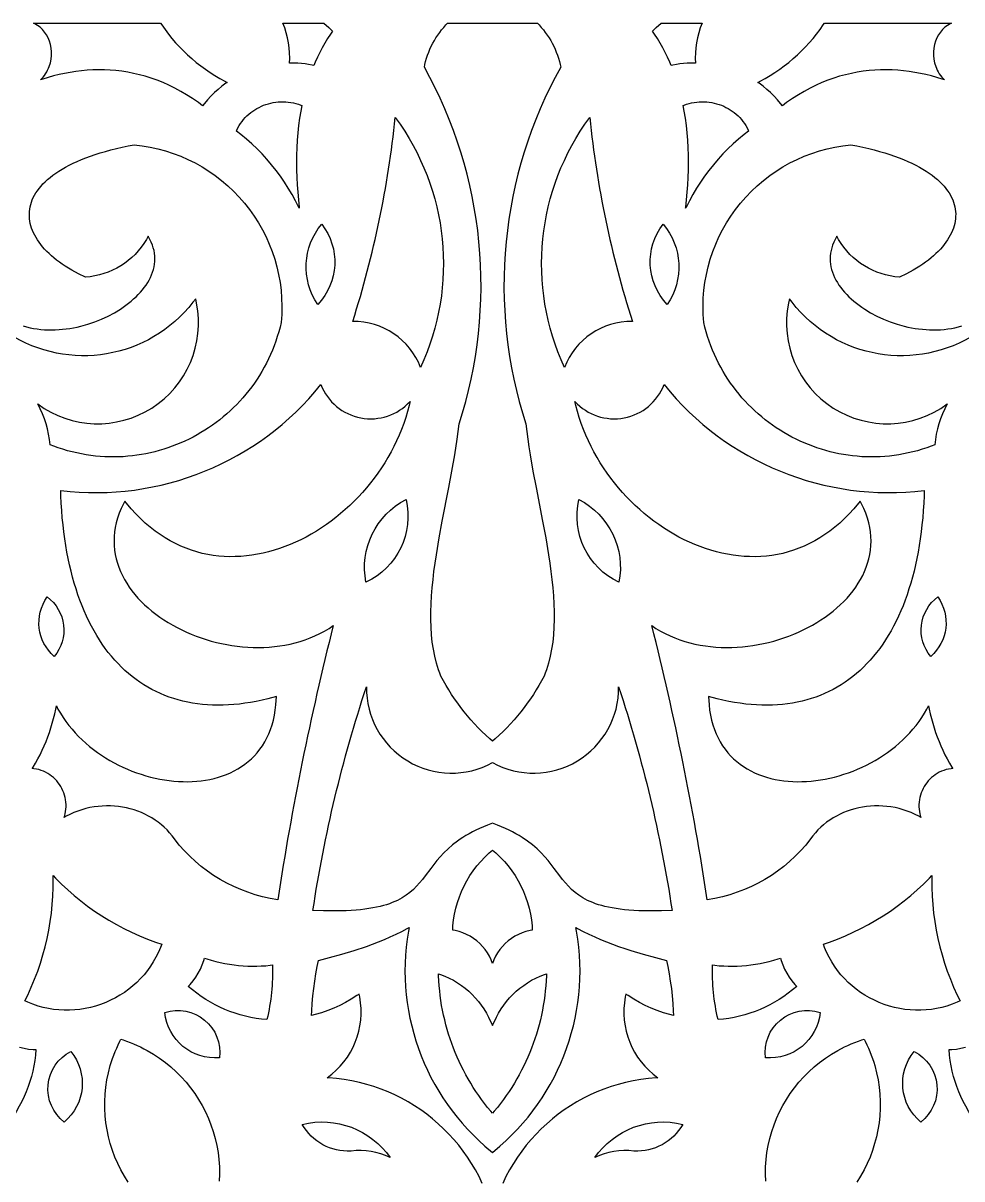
# Model space of a CAD drawing. Extents: x -1917 to -261, y -485 to 605.
# Drawn here: x -1382.7 to -1255.5, y 162.7 to 319.3 of the extents above; entities that cross this region are included whole.
import ezdxf

# ---------------------------------------------------------------- set-up
doc = ezdxf.new("R2010")
doc.units = 0
doc.layers.add('LAYER_1', color=18, linetype='CONTINUOUS')

msp = doc.modelspace()

# ---------------------------------------------------------------- linework, layer by layer
at = {"layer": 'LAYER_1'}
for points in [[(-1363.92, 319.03), (-1363.47, 318.4), (-1363.01, 317.79), (-1362.53, 317.2), (-1362.03, 316.62), (-1361.51, 316.06), (-1360.97, 315.51), (-1360.41, 314.98), (-1359.84, 314.47), (-1359.25, 313.97), (-1358.64, 313.49), (-1358.01, 313.04), (-1357.37, 312.6), (-1356.72, 312.18), (-1356.05, 311.78), (-1355.36, 311.4), (-1355.07, 311.25), (-1355.24, 311.14), (-1355.77, 310.74), (-1356.29, 310.31), (-1356.78, 309.87), (-1357.25, 309.4), (-1357.71, 308.91), (-1358.14, 308.4), (-1358.38, 308.09), (-1358.95, 308.51), (-1359.75, 309.06), (-1360.54, 309.57), (-1361.34, 310.04), (-1362.14, 310.47), (-1362.94, 310.86), (-1363.74, 311.22), (-1364.54, 311.54), (-1365.34, 311.83), (-1366.14, 312.08), (-1366.94, 312.3), (-1367.74, 312.48), (-1368.53, 312.64), (-1369.33, 312.76), (-1370.12, 312.85), (-1370.91, 312.92), (-1371.69, 312.95), (-1372.47, 312.96), (-1373.25, 312.94), (-1374.02, 312.9), (-1374.79, 312.83), (-1375.56, 312.73), (-1376.32, 312.61), (-1377.07, 312.47), (-1377.82, 312.31), (-1378.56, 312.13), (-1379.3, 311.92), (-1380.02, 311.7), (-1380.32, 311.6), (-1380.17, 311.76), (-1379.98, 311.98), (-1379.8, 312.2), (-1379.64, 312.43), (-1379.49, 312.67), (-1379.37, 312.91), (-1379.25, 313.16), (-1379.15, 313.41), (-1379, 313.9), (-1378.9, 314.41), (-1378.85, 314.91), (-1378.85, 315.41), (-1378.9, 315.9), (-1379, 316.37), (-1379.14, 316.83), (-1379.31, 317.27), (-1379.53, 317.68), (-1379.78, 318.06), (-1380.06, 318.41), (-1380.38, 318.72), (-1380.73, 318.98), (-1381.1, 319.2), (-1381.29, 319.28), (-1364.09, 319.28)], [(-1257.13, 319.2), (-1257.5, 318.98), (-1257.85, 318.72), (-1258.16, 318.41), (-1258.45, 318.06), (-1258.7, 317.68), (-1258.91, 317.27), (-1259.09, 316.83), (-1259.23, 316.37), (-1259.32, 315.9), (-1259.38, 315.41), (-1259.38, 314.91), (-1259.33, 314.41), (-1259.23, 313.9), (-1259.08, 313.41), (-1258.98, 313.16), (-1258.86, 312.91), (-1258.73, 312.67), (-1258.59, 312.43), (-1258.43, 312.2), (-1258.25, 311.98), (-1258.06, 311.76), (-1257.91, 311.6), (-1258.2, 311.7), (-1258.93, 311.92), (-1259.67, 312.13), (-1260.41, 312.31), (-1261.16, 312.47), (-1261.91, 312.61), (-1262.67, 312.73), (-1263.43, 312.83), (-1264.2, 312.9), (-1264.98, 312.94), (-1265.75, 312.96), (-1266.54, 312.95), (-1267.32, 312.92), (-1268.11, 312.85), (-1268.9, 312.76), (-1269.7, 312.64), (-1270.49, 312.48), (-1271.29, 312.3), (-1272.09, 312.08), (-1272.89, 311.83), (-1273.69, 311.54), (-1274.49, 311.22), (-1275.29, 310.86), (-1276.09, 310.47), (-1276.89, 310.04), (-1277.68, 309.57), (-1278.48, 309.06), (-1279.27, 308.51), (-1279.85, 308.09), (-1280.09, 308.4), (-1280.52, 308.91), (-1280.97, 309.4), (-1281.45, 309.87), (-1281.94, 310.31), (-1282.46, 310.74), (-1282.99, 311.14), (-1283.16, 311.25), (-1282.87, 311.4), (-1282.18, 311.78), (-1281.51, 312.18), (-1280.85, 312.6), (-1280.21, 313.04), (-1279.59, 313.49), (-1278.98, 313.97), (-1278.39, 314.47), (-1277.82, 314.98), (-1277.26, 315.51), (-1276.72, 316.06), (-1276.2, 316.62), (-1275.7, 317.2), (-1275.22, 317.79), (-1274.75, 318.4), (-1274.31, 319.03), (-1274.14, 319.28), (-1256.94, 319.28)], [(-1347.12, 308.61), (-1346.77, 308.58), (-1346.43, 308.54), (-1346.09, 308.47), (-1345.75, 308.39), (-1345.41, 308.29), (-1345.08, 308.17), (-1344.94, 308.12), (-1345.09, 307.37), (-1345.25, 306.39), (-1345.38, 305.4), (-1345.48, 304.41), (-1345.56, 303.41), (-1345.62, 302.41), (-1345.65, 301.41), (-1345.66, 300.4), (-1345.65, 299.4), (-1345.61, 298.39), (-1345.56, 297.38), (-1345.49, 296.38), (-1345.4, 295.37), (-1345.3, 294.37), (-1345.28, 294.2), (-1345.34, 294.33), (-1345.79, 295.21), (-1346.26, 296.08), (-1346.77, 296.92), (-1347.3, 297.75), (-1347.85, 298.55), (-1348.43, 299.34), (-1349.04, 300.11), (-1349.67, 300.85), (-1350.33, 301.57), (-1351.01, 302.27), (-1351.71, 302.94), (-1352.44, 303.58), (-1353.2, 304.2), (-1353.8, 304.66), (-1353.74, 304.8), (-1353.59, 305.11), (-1353.42, 305.41), (-1353.24, 305.69), (-1353.04, 305.97), (-1352.83, 306.23), (-1352.6, 306.48), (-1352.37, 306.72), (-1352.12, 306.95), (-1351.86, 307.16), (-1351.59, 307.36), (-1351.31, 307.54), (-1351.02, 307.72), (-1350.73, 307.87), (-1350.42, 308.02), (-1350.11, 308.15), (-1349.8, 308.26), (-1349.47, 308.36), (-1349.15, 308.44), (-1348.81, 308.51), (-1348.48, 308.57), (-1348.14, 308.6), (-1347.8, 308.62), (-1347.46, 308.63)], [(-1290.43, 308.62), (-1290.09, 308.6), (-1289.75, 308.57), (-1289.41, 308.51), (-1289.08, 308.44), (-1288.75, 308.36), (-1288.43, 308.26), (-1288.11, 308.15), (-1287.8, 308.02), (-1287.5, 307.87), (-1287.2, 307.72), (-1286.92, 307.54), (-1286.64, 307.36), (-1286.37, 307.16), (-1286.11, 306.95), (-1285.86, 306.72), (-1285.62, 306.48), (-1285.4, 306.23), (-1285.19, 305.97), (-1284.99, 305.69), (-1284.81, 305.41), (-1284.64, 305.11), (-1284.48, 304.8), (-1284.43, 304.66), (-1285.03, 304.2), (-1285.78, 303.58), (-1286.51, 302.94), (-1287.22, 302.27), (-1287.9, 301.57), (-1288.56, 300.85), (-1289.19, 300.11), (-1289.8, 299.34), (-1290.38, 298.55), (-1290.93, 297.75), (-1291.46, 296.92), (-1291.96, 296.08), (-1292.44, 295.21), (-1292.89, 294.33), (-1292.95, 294.2), (-1292.93, 294.37), (-1292.82, 295.37), (-1292.74, 296.38), (-1292.67, 297.38), (-1292.61, 298.39), (-1292.58, 299.4), (-1292.57, 300.4), (-1292.58, 301.41), (-1292.61, 302.41), (-1292.66, 303.41), (-1292.74, 304.41), (-1292.85, 305.4), (-1292.98, 306.39), (-1293.14, 307.37), (-1293.28, 308.12), (-1293.15, 308.17), (-1292.82, 308.29), (-1292.48, 308.39), (-1292.14, 308.47), (-1291.8, 308.54), (-1291.45, 308.58), (-1291.11, 308.61), (-1290.77, 308.63)], [(-1318.66, 206.89), (-1318.07, 206.33), (-1317.51, 205.74), (-1316.99, 205.13), (-1316.51, 204.48), (-1316.05, 203.82), (-1315.64, 203.13), (-1315.27, 202.42), (-1314.93, 201.69), (-1314.63, 200.94), (-1314.37, 200.18), (-1314.16, 199.4), (-1313.98, 198.61), (-1313.85, 197.81), (-1313.76, 197), (-1313.73, 196.41), (-1314.03, 196.37), (-1314.58, 196.24), (-1315.11, 196.06), (-1315.61, 195.85), (-1316.09, 195.6), (-1316.55, 195.31), (-1316.99, 194.98), (-1317.39, 194.63), (-1317.76, 194.24), (-1318.11, 193.82), (-1318.42, 193.38), (-1318.69, 192.91), (-1318.92, 192.41), (-1319.11, 191.91), (-1319.3, 192.41), (-1319.54, 192.91), (-1319.81, 193.38), (-1320.12, 193.82), (-1320.46, 194.24), (-1320.84, 194.63), (-1321.24, 194.98), (-1321.67, 195.31), (-1322.13, 195.6), (-1322.62, 195.85), (-1323.12, 196.06), (-1323.65, 196.24), (-1324.19, 196.37), (-1324.5, 196.41), (-1324.47, 197), (-1324.38, 197.81), (-1324.25, 198.61), (-1324.07, 199.4), (-1323.85, 200.18), (-1323.6, 200.94), (-1323.3, 201.69), (-1322.96, 202.42), (-1322.59, 203.13), (-1322.17, 203.82), (-1321.72, 204.48), (-1321.24, 205.13), (-1320.71, 205.74), (-1320.16, 206.33), (-1319.57, 206.89), (-1319.11, 207.28)], [(-1378.32, 203.49), (-1377.5, 202.67), (-1376.65, 201.88), (-1375.77, 201.12), (-1374.87, 200.39), (-1373.95, 199.69), (-1373.01, 199.02), (-1372.04, 198.38), (-1371.06, 197.77), (-1370.05, 197.19), (-1369.03, 196.65), (-1367.99, 196.14), (-1366.93, 195.66), (-1365.85, 195.22), (-1364.76, 194.81), (-1363.92, 194.53), (-1364.08, 194.1), (-1364.37, 193.43), (-1364.7, 192.78), (-1365.06, 192.15), (-1365.44, 191.54), (-1365.86, 190.96), (-1366.31, 190.4), (-1366.79, 189.87), (-1367.3, 189.36), (-1367.83, 188.88), (-1368.38, 188.43), (-1368.97, 188), (-1369.57, 187.61), (-1370.2, 187.25), (-1370.84, 186.93), (-1371.51, 186.63), (-1372.19, 186.37), (-1372.88, 186.14), (-1373.58, 185.95), (-1374.28, 185.8), (-1374.99, 185.69), (-1375.7, 185.62), (-1376.42, 185.58), (-1377.13, 185.58), (-1377.85, 185.62), (-1378.56, 185.7), (-1379.27, 185.82), (-1379.97, 185.97), (-1380.67, 186.16), (-1381.36, 186.39), (-1382.04, 186.66), (-1382.46, 186.85), (-1382.06, 187.64), (-1381.58, 188.7), (-1381.13, 189.78), (-1380.72, 190.86), (-1380.34, 191.96), (-1380.01, 193.07), (-1379.7, 194.19), (-1379.44, 195.31), (-1379.21, 196.45), (-1379.01, 197.59), (-1378.86, 198.74), (-1378.74, 199.89), (-1378.66, 201.05), (-1378.62, 202.21), (-1378.62, 203.37), (-1378.63, 203.82)], [(-1259.61, 203.37), (-1259.61, 202.21), (-1259.57, 201.05), (-1259.49, 199.89), (-1259.37, 198.74), (-1259.21, 197.59), (-1259.02, 196.45), (-1258.79, 195.31), (-1258.53, 194.19), (-1258.22, 193.07), (-1257.88, 191.96), (-1257.51, 190.86), (-1257.09, 189.78), (-1256.65, 188.7), (-1256.16, 187.64), (-1255.77, 186.85), (-1256.19, 186.66), (-1256.87, 186.39), (-1257.56, 186.16), (-1258.25, 185.97), (-1258.96, 185.82), (-1259.67, 185.7), (-1260.38, 185.62), (-1261.09, 185.58), (-1261.81, 185.58), (-1262.53, 185.62), (-1263.24, 185.69), (-1263.95, 185.8), (-1264.65, 185.95), (-1265.35, 186.14), (-1266.04, 186.37), (-1266.72, 186.63), (-1267.38, 186.93), (-1268.03, 187.25), (-1268.66, 187.61), (-1269.26, 188), (-1269.84, 188.43), (-1270.4, 188.88), (-1270.93, 189.36), (-1271.44, 189.87), (-1271.91, 190.4), (-1272.36, 190.96), (-1272.78, 191.54), (-1273.17, 192.15), (-1273.53, 192.78), (-1273.85, 193.43), (-1274.14, 194.1), (-1274.3, 194.53), (-1273.47, 194.81), (-1272.37, 195.22), (-1271.3, 195.66), (-1270.24, 196.14), (-1269.2, 196.65), (-1268.17, 197.19), (-1267.17, 197.77), (-1266.18, 198.38), (-1265.22, 199.02), (-1264.28, 199.69), (-1263.35, 200.39), (-1262.46, 201.12), (-1261.58, 201.88), (-1260.73, 202.67), (-1259.91, 203.49), (-1259.6, 203.82)], [(-1311.82, 190.23), (-1311.85, 189.56), (-1311.9, 188.89), (-1311.96, 188.22), (-1312.04, 187.56), (-1312.13, 186.89), (-1312.23, 186.23), (-1312.35, 185.58), (-1312.49, 184.93), (-1312.63, 184.28), (-1312.8, 183.63), (-1312.97, 182.99), (-1313.16, 182.36), (-1313.37, 181.72), (-1313.59, 181.1), (-1313.82, 180.47), (-1314.06, 179.86), (-1314.32, 179.25), (-1314.59, 178.64), (-1314.88, 178.04), (-1315.18, 177.45), (-1315.49, 176.86), (-1315.82, 176.28), (-1316.15, 175.71), (-1316.51, 175.14), (-1316.87, 174.58), (-1317.25, 174.03), (-1317.64, 173.49), (-1318.04, 172.95), (-1318.45, 172.42), (-1318.88, 171.9), (-1319.11, 171.63), (-1319.35, 171.9), (-1319.78, 172.42), (-1320.19, 172.95), (-1320.59, 173.49), (-1320.98, 174.03), (-1321.36, 174.58), (-1321.72, 175.14), (-1322.07, 175.71), (-1322.41, 176.28), (-1322.74, 176.86), (-1323.05, 177.45), (-1323.35, 178.04), (-1323.63, 178.64), (-1323.91, 179.25), (-1324.16, 179.86), (-1324.41, 180.47), (-1324.64, 181.1), (-1324.86, 181.72), (-1325.06, 182.36), (-1325.25, 182.99), (-1325.43, 183.63), (-1325.59, 184.28), (-1325.74, 184.93), (-1325.88, 185.58), (-1326, 186.23), (-1326.1, 186.89), (-1326.19, 187.56), (-1326.27, 188.22), (-1326.33, 188.89), (-1326.38, 189.56), (-1326.41, 190.23), (-1326.41, 190.52), (-1326.16, 190.44), (-1325.56, 190.2), (-1324.97, 189.93), (-1324.41, 189.64), (-1323.86, 189.31), (-1323.33, 188.95), (-1322.83, 188.57), (-1322.34, 188.16), (-1321.88, 187.73), (-1321.44, 187.27), (-1321.02, 186.79), (-1320.64, 186.29), (-1320.27, 185.76), (-1319.94, 185.21), (-1319.64, 184.65), (-1319.11, 183.53), (-1318.59, 184.65), (-1318.29, 185.21), (-1317.95, 185.76), (-1317.59, 186.29), (-1317.2, 186.79), (-1316.79, 187.27), (-1316.35, 187.73), (-1315.89, 188.16), (-1315.4, 188.57), (-1314.89, 188.95), (-1314.37, 189.31), (-1313.82, 189.64), (-1313.25, 189.93), (-1312.67, 190.2), (-1312.07, 190.44), (-1311.81, 190.52)]]:
    msp.add_lwpolyline(points, close=True, dxfattribs=at)
for points in [[(-1341.28, 318.69), (-1340.77, 318.21), (-1341.05, 317.8), (-1341.45, 317.19), (-1341.82, 316.57), (-1342.17, 315.94), (-1342.51, 315.3), (-1342.82, 314.66), (-1343.12, 314), (-1343.31, 313.56), (-1343.55, 313.61), (-1344.03, 313.7), (-1344.5, 313.77), (-1344.98, 313.83), (-1345.46, 313.86), (-1345.95, 313.87), (-1346.43, 313.86), (-1346.6, 313.85, 0.113329), (-1347.5, 319.28), (-1341.96, 319.28)], [(-1312.8, 319.04), (-1312.5, 318.71), (-1312.22, 318.37), (-1311.96, 318.02), (-1311.7, 317.67), (-1311.46, 317.3), (-1311.23, 316.93), (-1311.02, 316.55), (-1310.82, 316.15), (-1310.64, 315.76), (-1310.47, 315.35), (-1310.31, 314.94), (-1310.18, 314.52), (-1310.06, 314.1), (-1309.95, 313.67), (-1309.88, 313.32, 0.208478), (-1314.59, 264.99), (-1314.48, 263.99), (-1314.34, 262.95), (-1314.18, 261.88), (-1314.01, 260.8), (-1313.63, 258.61), (-1313.2, 256.38), (-1312.32, 251.84), (-1311.9, 249.55), (-1311.52, 247.28), (-1311.35, 246.15), (-1311.19, 245.02), (-1311.06, 243.91), (-1310.94, 242.8), (-1310.86, 241.7), (-1310.79, 240.62), (-1310.76, 239.55), (-1310.76, 238.5), (-1310.79, 237.46), (-1310.86, 236.45), (-1310.96, 235.45), (-1311.1, 234.48), (-1311.29, 233.52), (-1311.52, 232.6), (-1311.66, 232.15), (-1311.8, 231.7), (-1311.96, 231.26), (-1312.13, 230.84), (-1312.46, 230.21), (-1312.82, 229.58), (-1313.19, 228.96), (-1313.58, 228.35), (-1313.98, 227.75), (-1314.4, 227.16), (-1314.82, 226.58), (-1315.27, 226.01), (-1315.72, 225.46), (-1316.19, 224.91), (-1316.68, 224.38), (-1317.18, 223.85), (-1317.68, 223.34), (-1318.21, 222.85), (-1318.74, 222.36), (-1319.11, 222.04), (-1319.49, 222.36), (-1320.02, 222.85), (-1320.54, 223.34), (-1321.05, 223.85), (-1321.55, 224.38), (-1322.03, 224.91), (-1322.5, 225.46), (-1322.96, 226.01), (-1323.4, 226.58), (-1323.83, 227.16), (-1324.25, 227.75), (-1324.65, 228.35), (-1325.03, 228.96), (-1325.41, 229.58), (-1325.76, 230.21), (-1326.1, 230.84), (-1326.27, 231.26), (-1326.42, 231.7), (-1326.57, 232.15), (-1326.7, 232.6), (-1326.94, 233.52), (-1327.12, 234.48), (-1327.27, 235.45), (-1327.37, 236.45), (-1327.44, 237.46), (-1327.47, 238.5), (-1327.47, 239.55), (-1327.43, 240.62), (-1327.37, 241.7), (-1327.28, 242.8), (-1327.17, 243.91), (-1327.04, 245.02), (-1326.88, 246.15), (-1326.71, 247.28), (-1326.33, 249.55), (-1325.91, 251.84), (-1325.02, 256.38), (-1324.6, 258.61), (-1324.22, 260.8), (-1323.89, 262.94), (-1323.75, 263.99), (-1323.64, 264.99, 0.208481), (-1328.34, 313.32), (-1328.28, 313.67), (-1328.17, 314.1), (-1328.05, 314.52), (-1327.91, 314.94), (-1327.76, 315.35), (-1327.59, 315.76), (-1327.41, 316.15), (-1327.21, 316.55), (-1326.99, 316.93), (-1326.77, 317.3), (-1326.52, 317.67), (-1326.27, 318.02), (-1326, 318.37), (-1325.72, 318.71), (-1325.43, 319.04), (-1325.2, 319.28), (-1313.03, 319.28)], [(-1291.63, 313.85), (-1291.8, 313.86), (-1292.28, 313.87), (-1292.76, 313.86), (-1293.25, 313.83), (-1293.72, 313.77), (-1294.2, 313.7), (-1294.68, 313.61), (-1294.92, 313.56), (-1295.11, 314), (-1295.41, 314.66), (-1295.72, 315.3), (-1296.05, 315.94), (-1296.41, 316.57), (-1296.78, 317.19), (-1297.18, 317.8), (-1297.46, 318.21), (-1296.95, 318.69), (-1296.27, 319.28), (-1290.72, 319.28, 0.113326)], [(-1332.3, 306.51, -0.274751), (-1328.86, 272.65, 0.31518), (-1338.05, 278.89, 0.052663)], [(-1305.93, 306.51, 0.052682), (-1300.17, 278.89, 0.315195), (-1309.36, 272.65, -0.27476)], [(-1342.25, 292.06, -0.373494), (-1342.79, 281.18, -0.334606)], [(-1295.98, 292.06, -0.334606), (-1295.44, 281.18, -0.373494)], [(-1342.36, 270.32, 0.55555), (-1330.28, 268.03), (-1330.4, 267.49), (-1330.62, 266.67), (-1330.87, 265.85), (-1331.14, 265.05), (-1331.44, 264.26), (-1331.76, 263.48), (-1332.1, 262.71), (-1332.47, 261.95), (-1332.86, 261.2), (-1333.27, 260.47), (-1333.71, 259.75), (-1334.16, 259.04), (-1334.63, 258.35), (-1335.13, 257.67), (-1335.64, 257.01), (-1336.17, 256.36), (-1336.71, 255.73), (-1337.28, 255.12), (-1337.86, 254.52), (-1338.45, 253.95), (-1339.06, 253.39), (-1339.68, 252.85), (-1340.32, 252.34), (-1340.96, 251.84), (-1341.62, 251.36), (-1342.29, 250.91), (-1342.97, 250.47), (-1343.66, 250.06), (-1344.36, 249.68), (-1345.07, 249.32), (-1345.78, 248.98), (-1346.51, 248.66), (-1347.23, 248.38), (-1347.97, 248.11), (-1348.71, 247.88), (-1349.45, 247.67), (-1350.19, 247.49), (-1350.94, 247.34), (-1351.69, 247.21), (-1352.44, 247.12), (-1353.2, 247.05), (-1353.95, 247.02), (-1354.7, 247.01), (-1355.45, 247.04), (-1356.2, 247.1), (-1356.95, 247.19), (-1357.69, 247.31), (-1358.43, 247.47), (-1359.17, 247.66), (-1359.9, 247.89), (-1360.62, 248.15), (-1361.34, 248.45), (-1362.05, 248.78), (-1362.76, 249.15), (-1363.45, 249.55), (-1364.14, 250), (-1364.82, 250.48), (-1365.49, 251), (-1366.14, 251.57), (-1366.79, 252.17), (-1367.42, 252.81), (-1368.04, 253.5), (-1368.92, 254.55), (-1369.41, 253.54), (-1369.68, 252.89), (-1369.9, 252.25), (-1370.08, 251.62), (-1370.21, 250.99), (-1370.31, 250.36), (-1370.37, 249.74), (-1370.38, 249.12), (-1370.37, 248.51), (-1370.31, 247.91), (-1370.22, 247.32), (-1370.09, 246.73), (-1369.93, 246.15), (-1369.74, 245.59), (-1369.51, 245.03), (-1369.25, 244.48), (-1368.97, 243.94), (-1368.66, 243.41), (-1368.31, 242.9), (-1367.95, 242.39), (-1367.55, 241.9), (-1367.14, 241.42), (-1366.69, 240.96), (-1366.23, 240.5), (-1365.74, 240.07), (-1365.24, 239.64), (-1364.71, 239.23), (-1364.17, 238.84), (-1363.61, 238.46), (-1363.03, 238.09), (-1362.43, 237.74), (-1361.82, 237.41), (-1361.2, 237.1), (-1360.56, 236.8), (-1359.91, 236.52), (-1359.25, 236.26), (-1358.58, 236.02), (-1357.9, 235.8), (-1357.22, 235.59), (-1356.52, 235.41), (-1355.82, 235.25), (-1355.11, 235.11), (-1354.4, 234.98), (-1353.69, 234.89), (-1352.97, 234.81), (-1352.25, 234.75), (-1351.53, 234.72), (-1350.81, 234.71), (-1350.09, 234.73), (-1349.37, 234.77), (-1348.65, 234.83), (-1347.94, 234.92), (-1347.24, 235.04), (-1346.54, 235.18), (-1345.84, 235.35), (-1345.16, 235.55), (-1344.48, 235.77), (-1343.81, 236.02), (-1343.16, 236.3), (-1342.51, 236.61), (-1341.88, 236.95), (-1341.26, 237.31), (-1340.68, 237.7, 0.023948), (-1348.2, 200.55, -0.193982), (-1362.21, 208.78), (-1362.51, 209.2), (-1362.85, 209.61), (-1363.2, 210), (-1363.58, 210.36), (-1363.97, 210.71), (-1364.38, 211.04), (-1364.81, 211.34), (-1365.25, 211.63), (-1365.71, 211.89), (-1366.19, 212.13), (-1366.67, 212.35), (-1367.17, 212.54), (-1367.67, 212.72), (-1368.19, 212.87), (-1368.71, 212.99), (-1369.25, 213.1), (-1369.78, 213.18), (-1370.33, 213.23), (-1370.87, 213.26), (-1371.42, 213.27), (-1371.98, 213.24), (-1372.53, 213.2), (-1373.08, 213.13), (-1373.64, 213.03), (-1374.19, 212.9), (-1374.73, 212.75), (-1375.28, 212.57), (-1375.81, 212.36), (-1376.35, 212.12), (-1376.87, 211.86), (-1377.14, 211.7), (-1377.09, 211.84), (-1377.01, 212.17), (-1376.94, 212.5), (-1376.9, 212.82), (-1376.88, 213.15), (-1376.88, 213.47), (-1376.9, 213.79), (-1376.94, 214.11), (-1377, 214.42), (-1377.08, 214.73), (-1377.18, 215.03), (-1377.3, 215.32), (-1377.43, 215.6), (-1377.59, 215.88), (-1377.76, 216.15), (-1377.94, 216.4), (-1378.14, 216.64), (-1378.36, 216.87), (-1378.59, 217.09), (-1378.83, 217.3), (-1379.09, 217.48), (-1379.36, 217.66), (-1379.64, 217.81), (-1379.94, 217.95), (-1380.24, 218.07), (-1380.56, 218.17), (-1380.89, 218.25), (-1381.22, 218.3), (-1381.45, 218.33), (-1381.35, 218.49), (-1381.02, 219.05), (-1380.7, 219.62), (-1380.4, 220.2), (-1380.12, 220.79), (-1379.85, 221.39), (-1379.59, 221.99), (-1379.36, 222.6), (-1379.14, 223.21), (-1378.93, 223.83), (-1378.74, 224.45), (-1378.57, 225.08), (-1378.41, 225.72), (-1378.27, 226.36), (-1378.19, 226.81), (-1377.97, 226.38), (-1377.63, 225.8), (-1377.27, 225.24), (-1376.89, 224.69), (-1376.49, 224.16), (-1376.07, 223.65), (-1375.63, 223.15), (-1375.17, 222.67), (-1374.69, 222.2), (-1374.2, 221.75), (-1373.69, 221.32), (-1373.17, 220.91), (-1372.63, 220.51), (-1372.08, 220.13), (-1371.52, 219.77), (-1370.95, 219.42), (-1370.36, 219.1), (-1369.77, 218.79), (-1369.17, 218.5), (-1368.56, 218.23), (-1367.95, 217.98), (-1367.33, 217.75), (-1366.7, 217.54), (-1366.08, 217.35), (-1365.44, 217.17), (-1364.81, 217.02), (-1364.18, 216.89), (-1363.54, 216.78), (-1362.91, 216.69), (-1362.28, 216.62), (-1361.65, 216.57), (-1361.02, 216.55), (-1360.4, 216.54), (-1359.78, 216.56), (-1359.17, 216.6), (-1358.57, 216.66), (-1357.97, 216.74), (-1357.38, 216.85), (-1356.81, 216.98), (-1356.24, 217.14), (-1355.69, 217.32), (-1355.14, 217.52), (-1354.61, 217.75), (-1354.1, 218), (-1353.6, 218.27), (-1353.12, 218.58), (-1352.65, 218.9), (-1352.21, 219.26), (-1351.78, 219.63), (-1351.37, 220.04), (-1350.99, 220.47), (-1350.62, 220.93), (-1350.28, 221.41), (-1349.97, 221.92), (-1349.68, 222.46), (-1349.42, 223.02), (-1349.18, 223.61), (-1348.97, 224.23), (-1348.8, 224.87), (-1348.65, 225.54), (-1348.53, 226.24), (-1348.45, 226.96), (-1348.37, 228.09), (-1349.54, 227.78), (-1350.33, 227.59), (-1351.11, 227.42), (-1351.88, 227.28), (-1352.65, 227.16), (-1353.4, 227.06), (-1354.15, 226.98), (-1354.88, 226.93), (-1355.61, 226.9), (-1356.32, 226.89), (-1357.03, 226.9), (-1357.72, 226.94), (-1358.41, 227), (-1359.08, 227.08), (-1359.75, 227.18), (-1360.4, 227.3), (-1361.05, 227.44), (-1361.68, 227.61), (-1362.3, 227.79), (-1362.91, 228), (-1363.51, 228.22), (-1364.1, 228.47), (-1364.68, 228.74), (-1365.25, 229.03), (-1365.8, 229.34), (-1366.35, 229.67), (-1366.88, 230.02), (-1367.4, 230.39), (-1367.91, 230.78), (-1368.41, 231.19), (-1368.9, 231.62), (-1369.37, 232.06), (-1369.83, 232.53), (-1370.29, 233.02), (-1370.72, 233.53), (-1371.15, 234.06), (-1371.56, 234.6), (-1371.97, 235.17), (-1372.36, 235.76), (-1372.73, 236.36), (-1373.09, 236.98), (-1373.44, 237.62), (-1373.78, 238.29), (-1374.11, 238.96), (-1374.42, 239.66), (-1374.71, 240.38), (-1375, 241.11), (-1375.27, 241.86), (-1375.52, 242.64), (-1375.76, 243.42), (-1375.99, 244.23), (-1376.2, 245.05), (-1376.4, 245.9), (-1376.59, 246.76), (-1376.76, 247.63), (-1376.91, 248.53), (-1377.05, 249.44), (-1377.18, 250.37), (-1377.29, 251.31), (-1377.39, 252.27), (-1377.47, 253.25), (-1377.53, 254.25), (-1377.58, 255.26), (-1377.6, 255.97, 0.258855)], [(-1295.87, 270.32, 0.258887), (-1260.63, 255.97), (-1260.65, 255.26), (-1260.7, 254.25), (-1260.76, 253.25), (-1260.84, 252.27), (-1260.94, 251.31), (-1261.05, 250.37), (-1261.17, 249.44), (-1261.31, 248.53), (-1261.47, 247.63), (-1261.64, 246.76), (-1261.82, 245.9), (-1262.02, 245.05), (-1262.24, 244.23), (-1262.46, 243.42), (-1262.71, 242.64), (-1262.96, 241.86), (-1263.23, 241.11), (-1263.51, 240.38), (-1263.81, 239.66), (-1264.12, 238.96), (-1264.45, 238.29), (-1264.78, 237.62), (-1265.13, 236.98), (-1265.5, 236.36), (-1265.87, 235.76), (-1266.26, 235.17), (-1266.66, 234.6), (-1267.08, 234.06), (-1267.5, 233.53), (-1267.94, 233.02), (-1268.39, 232.53), (-1268.86, 232.06), (-1269.33, 231.62), (-1269.82, 231.19), (-1270.32, 230.78), (-1270.83, 230.39), (-1271.35, 230.02), (-1271.88, 229.67), (-1272.43, 229.34), (-1272.98, 229.03), (-1273.55, 228.74), (-1274.13, 228.47), (-1274.72, 228.22), (-1275.32, 228), (-1275.93, 227.79), (-1276.55, 227.61), (-1277.18, 227.44), (-1277.83, 227.3), (-1278.48, 227.18), (-1279.14, 227.08), (-1279.82, 227), (-1280.5, 226.94), (-1281.2, 226.9), (-1281.9, 226.89), (-1282.62, 226.9), (-1283.34, 226.93), (-1284.08, 226.98), (-1284.82, 227.06), (-1285.58, 227.16), (-1286.34, 227.28), (-1287.12, 227.42), (-1287.9, 227.59), (-1288.69, 227.78), (-1289.86, 228.09), (-1289.78, 226.96), (-1289.7, 226.24), (-1289.58, 225.54), (-1289.43, 224.87), (-1289.25, 224.23), (-1289.05, 223.61), (-1288.81, 223.02), (-1288.55, 222.46), (-1288.26, 221.92), (-1287.94, 221.41), (-1287.6, 220.93), (-1287.24, 220.47), (-1286.86, 220.04), (-1286.45, 219.63), (-1286.02, 219.26), (-1285.57, 218.9), (-1285.11, 218.58), (-1284.63, 218.27), (-1284.13, 218), (-1283.61, 217.75), (-1283.08, 217.52), (-1282.54, 217.32), (-1281.99, 217.14), (-1281.42, 216.98), (-1280.84, 216.85), (-1280.26, 216.74), (-1279.66, 216.66), (-1279.06, 216.6), (-1278.45, 216.56), (-1277.83, 216.54), (-1277.21, 216.55), (-1276.58, 216.57), (-1275.95, 216.62), (-1275.32, 216.69), (-1274.68, 216.78), (-1274.05, 216.89), (-1273.42, 217.02), (-1272.78, 217.17), (-1272.15, 217.35), (-1271.52, 217.54), (-1270.9, 217.75), (-1270.28, 217.98), (-1269.66, 218.23), (-1269.06, 218.5), (-1268.46, 218.79), (-1267.86, 219.1), (-1267.28, 219.42), (-1266.71, 219.77), (-1266.15, 220.13), (-1265.6, 220.51), (-1265.06, 220.91), (-1264.54, 221.32), (-1264.03, 221.75), (-1263.53, 222.2), (-1263.06, 222.67), (-1262.6, 223.15), (-1262.16, 223.65), (-1261.74, 224.16), (-1261.33, 224.69), (-1260.95, 225.24), (-1260.6, 225.8), (-1260.26, 226.38), (-1260.04, 226.81), (-1259.95, 226.36), (-1259.81, 225.72), (-1259.66, 225.08), (-1259.49, 224.45), (-1259.3, 223.83), (-1259.09, 223.21), (-1258.87, 222.6), (-1258.63, 221.99), (-1258.38, 221.39), (-1258.11, 220.79), (-1257.83, 220.2), (-1257.53, 219.62), (-1257.21, 219.05), (-1256.88, 218.49), (-1256.78, 218.33), (-1257, 218.3), (-1257.34, 218.25), (-1257.67, 218.17), (-1257.98, 218.07), (-1258.29, 217.95), (-1258.59, 217.81), (-1258.87, 217.66), (-1259.14, 217.48), (-1259.4, 217.3), (-1259.64, 217.09), (-1259.87, 216.87), (-1260.09, 216.64), (-1260.29, 216.4), (-1260.47, 216.15), (-1260.64, 215.88), (-1260.79, 215.6), (-1260.93, 215.32), (-1261.05, 215.03), (-1261.14, 214.73), (-1261.23, 214.42), (-1261.29, 214.11), (-1261.33, 213.79), (-1261.35, 213.47), (-1261.35, 213.15), (-1261.33, 212.82), (-1261.29, 212.5), (-1261.22, 212.17), (-1261.13, 211.84), (-1261.08, 211.7), (-1261.36, 211.86), (-1261.88, 212.12), (-1262.41, 212.36), (-1262.95, 212.57), (-1263.49, 212.75), (-1264.04, 212.9), (-1264.59, 213.03), (-1265.14, 213.13), (-1265.7, 213.2), (-1266.25, 213.24), (-1266.8, 213.27), (-1267.35, 213.26), (-1267.9, 213.23), (-1268.44, 213.18), (-1268.98, 213.1), (-1269.51, 212.99), (-1270.04, 212.87), (-1270.55, 212.72), (-1271.06, 212.54), (-1271.56, 212.35), (-1272.04, 212.13), (-1272.51, 211.89), (-1272.97, 211.63), (-1273.42, 211.34), (-1273.85, 211.04), (-1274.26, 210.71), (-1274.65, 210.36), (-1275.03, 210), (-1275.38, 209.61), (-1275.72, 209.2), (-1276.02, 208.78, -0.194027), (-1290.02, 200.55, 0.023981), (-1297.54, 237.7), (-1296.97, 237.31), (-1296.35, 236.95), (-1295.71, 236.61), (-1295.07, 236.3), (-1294.41, 236.02), (-1293.75, 235.77), (-1293.07, 235.55), (-1292.38, 235.35), (-1291.69, 235.18), (-1290.99, 235.04), (-1290.28, 234.92), (-1289.57, 234.83), (-1288.86, 234.77), (-1288.14, 234.73), (-1287.42, 234.71), (-1286.7, 234.72), (-1285.98, 234.75), (-1285.26, 234.81), (-1284.54, 234.89), (-1283.83, 234.98), (-1283.11, 235.11), (-1282.41, 235.25), (-1281.71, 235.41), (-1281.01, 235.59), (-1280.32, 235.8), (-1279.64, 236.02), (-1278.97, 236.26), (-1278.31, 236.52), (-1277.66, 236.8), (-1277.03, 237.1), (-1276.4, 237.41), (-1275.79, 237.74), (-1275.2, 238.09), (-1274.62, 238.46), (-1274.06, 238.84), (-1273.51, 239.23), (-1272.99, 239.64), (-1272.48, 240.07), (-1272, 240.5), (-1271.53, 240.96), (-1271.09, 241.42), (-1270.67, 241.9), (-1270.28, 242.39), (-1269.91, 242.9), (-1269.57, 243.41), (-1269.26, 243.94), (-1268.97, 244.48), (-1268.72, 245.03), (-1268.49, 245.59), (-1268.3, 246.15), (-1268.14, 246.73), (-1268.01, 247.32), (-1267.92, 247.91), (-1267.86, 248.51), (-1267.84, 249.12), (-1267.86, 249.74), (-1267.92, 250.36), (-1268.01, 250.99), (-1268.15, 251.62), (-1268.33, 252.25), (-1268.55, 252.89), (-1268.82, 253.54), (-1269.3, 254.55), (-1270.18, 253.5), (-1270.81, 252.81), (-1271.44, 252.17), (-1272.08, 251.57), (-1272.74, 251), (-1273.41, 250.48), (-1274.09, 250), (-1274.77, 249.55), (-1275.47, 249.15), (-1276.17, 248.78), (-1276.89, 248.45), (-1277.6, 248.15), (-1278.33, 247.89), (-1279.06, 247.66), (-1279.79, 247.47), (-1280.53, 247.31), (-1281.28, 247.19), (-1282.02, 247.1), (-1282.77, 247.04), (-1283.52, 247.01), (-1284.28, 247.02), (-1285.03, 247.05), (-1285.78, 247.12), (-1286.53, 247.21), (-1287.28, 247.34), (-1288.03, 247.49), (-1288.78, 247.67), (-1289.52, 247.88), (-1290.26, 248.11), (-1290.99, 248.38), (-1291.72, 248.66), (-1292.44, 248.98), (-1293.16, 249.32), (-1293.86, 249.68), (-1294.56, 250.06), (-1295.25, 250.47), (-1295.93, 250.91), (-1296.6, 251.36), (-1297.26, 251.84), (-1297.91, 252.34), (-1298.55, 252.85), (-1299.17, 253.39), (-1299.78, 253.95), (-1300.37, 254.52), (-1300.95, 255.12), (-1301.51, 255.73), (-1302.06, 256.36), (-1302.59, 257.01), (-1303.1, 257.67), (-1303.59, 258.35), (-1304.07, 259.04), (-1304.52, 259.75), (-1304.95, 260.47), (-1305.37, 261.2), (-1305.76, 261.95), (-1306.13, 262.71), (-1306.47, 263.48), (-1306.79, 264.26), (-1307.09, 265.05), (-1307.36, 265.85), (-1307.6, 266.67), (-1307.82, 267.49), (-1307.95, 268.03, 0.555563)], [(-1330.83, 254.77, -0.355981), (-1336.25, 243.56, -0.33339)], [(-1307.4, 254.77, -0.33339), (-1301.98, 243.56, -0.355981)], [(-1379.42, 241.56, -0.429262), (-1378.47, 233.51, -0.38844)], [(-1258.81, 241.56, -0.38844), (-1259.76, 233.51, -0.429262)], [(-1336.19, 229.39, 0.575019), (-1319.11, 219.12, 0.574933), (-1302.03, 229.39, -0.042468), (-1294.79, 199.09), (-1296.24, 199.04), (-1297.84, 199.03), (-1299.3, 199.06), (-1300.63, 199.14), (-1301.24, 199.2), (-1301.82, 199.27), (-1302.38, 199.35), (-1302.9, 199.44), (-1303.4, 199.53), (-1303.88, 199.64), (-1304.32, 199.76), (-1304.75, 199.88), (-1305.15, 200.02), (-1305.53, 200.16), (-1305.89, 200.31), (-1306.23, 200.46), (-1306.55, 200.63), (-1306.86, 200.8), (-1307.15, 200.97), (-1307.42, 201.16), (-1307.93, 201.54), (-1308.4, 201.95), (-1308.83, 202.38), (-1309.24, 202.83), (-1309.62, 203.3), (-1310, 203.79), (-1310.76, 204.8), (-1311.58, 205.85), (-1312.04, 206.38), (-1312.53, 206.91), (-1313.08, 207.44), (-1313.69, 207.97), (-1314.36, 208.49), (-1315.11, 209), (-1315.52, 209.25), (-1315.94, 209.49), (-1316.39, 209.74), (-1316.87, 209.97), (-1317.36, 210.21), (-1317.89, 210.44), (-1318.44, 210.66), (-1319.11, 210.91), (-1319.79, 210.66), (-1320.34, 210.44), (-1320.86, 210.21), (-1321.36, 209.97), (-1321.83, 209.74), (-1322.28, 209.49), (-1322.71, 209.25), (-1323.12, 209), (-1323.5, 208.74), (-1323.87, 208.49), (-1324.54, 207.97), (-1325.14, 207.44), (-1325.69, 206.91), (-1326.19, 206.38), (-1326.65, 205.85), (-1327.07, 205.32), (-1327.47, 204.8), (-1328.23, 203.79), (-1328.61, 203.3), (-1328.99, 202.83), (-1329.4, 202.38), (-1329.83, 201.95), (-1330.29, 201.54), (-1330.8, 201.16), (-1331.37, 200.8), (-1331.67, 200.63), (-1332, 200.46), (-1332.34, 200.31), (-1332.7, 200.16), (-1333.08, 200.02), (-1333.48, 199.88), (-1333.9, 199.76), (-1334.35, 199.64), (-1334.82, 199.53), (-1335.32, 199.44), (-1335.85, 199.35), (-1336.4, 199.27), (-1336.99, 199.2), (-1337.6, 199.14), (-1338.93, 199.06), (-1340.39, 199.03), (-1341.99, 199.04), (-1343.44, 199.09, -0.042505)], [(-1357.81, 192.55), (-1357.2, 192.36), (-1356.59, 192.19), (-1355.98, 192.05), (-1355.36, 191.92), (-1354.74, 191.81), (-1354.12, 191.72), (-1353.5, 191.65), (-1352.88, 191.6), (-1352.26, 191.57), (-1351.65, 191.55), (-1351.03, 191.56), (-1350.43, 191.58), (-1349.82, 191.62), (-1349.22, 191.68), (-1348.93, 191.72, -0.066734), (-1349.67, 184.31, -0.161874), (-1360.32, 188.82), (-1360.08, 189.07), (-1359.67, 189.55), (-1359.3, 190.06), (-1358.97, 190.6), (-1358.68, 191.16), (-1358.43, 191.74), (-1358.22, 192.34), (-1358.14, 192.66)], [(-1280, 192.34), (-1279.8, 191.74), (-1279.55, 191.16), (-1279.26, 190.6), (-1278.93, 190.06), (-1278.56, 189.55), (-1278.15, 189.07), (-1277.91, 188.82, -0.161927), (-1288.56, 184.31, -0.066618), (-1289.3, 191.72), (-1289, 191.68), (-1288.41, 191.62), (-1287.8, 191.58), (-1287.19, 191.56), (-1286.58, 191.55), (-1285.96, 191.57), (-1285.35, 191.6), (-1284.73, 191.65), (-1284.11, 191.72), (-1283.49, 191.81), (-1282.87, 191.92), (-1282.25, 192.05), (-1281.63, 192.19), (-1281.02, 192.36), (-1280.42, 192.55), (-1280.09, 192.66)], [(-1363.49, 185.29, -0.547146), (-1356.08, 179.15, -0.412174)], [(-1282.15, 179.15, -0.547146), (-1274.74, 185.29, -0.412174)], [(-1376.24, 180.01, -0.412174), (-1377.13, 170.43, -0.547146)], [(-1261.99, 180.01, -0.547146), (-1261.1, 170.43, -0.412174)], [(-1344.88, 170.12, -0.312588), (-1332.97, 165.62, 0.141792), (-1338.28, 166.52, -0.287102)], [(-1305.26, 165.62, -0.312542), (-1293.35, 170.12, -0.28687), (-1299.95, 166.52, 0.141794)]]:
    msp.add_lwpolyline(points, format="xyb", close=True, dxfattribs=at)
for points in [[(-1382.7, 278.27), (-1382.23, 278.14), (-1381.75, 278.03), (-1381.28, 277.93), (-1380.79, 277.86), (-1380.3, 277.8), (-1379.81, 277.76), (-1379.32, 277.74), (-1378.83, 277.73), (-1378.33, 277.74), (-1377.83, 277.77), (-1377.34, 277.81), (-1376.84, 277.86), (-1376.35, 277.94), (-1375.85, 278.02), (-1375.36, 278.12), (-1374.88, 278.24), (-1373.92, 278.5), (-1372.98, 278.82), (-1372.06, 279.19), (-1371.18, 279.6), (-1370.33, 280.05), (-1369.52, 280.54), (-1369.13, 280.8), (-1368.76, 281.06), (-1368.4, 281.34), (-1368.05, 281.62), (-1367.72, 281.92), (-1367.4, 282.21), (-1367.09, 282.52), (-1366.8, 282.83), (-1366.53, 283.15), (-1366.28, 283.48), (-1366.04, 283.81), (-1365.82, 284.15), (-1365.63, 284.49), (-1365.45, 284.84), (-1365.29, 285.19), (-1365.16, 285.54), (-1365.05, 285.9), (-1364.96, 286.27), (-1364.89, 286.63), (-1364.85, 287), (-1364.84, 287.37), (-1364.85, 287.74), (-1364.89, 288.12), (-1364.96, 288.49), (-1365.06, 288.86), (-1365.19, 289.23), (-1365.34, 289.6), (-1365.52, 289.96), (-1365.75, 290.41), (-1366, 289.98, -0.248801), (-1374.23, 284.87), (-1375.17, 285.32), (-1376.11, 285.83), (-1376.55, 286.09), (-1376.98, 286.36), (-1377.39, 286.63), (-1377.78, 286.91), (-1378.16, 287.19), (-1378.52, 287.48), (-1378.86, 287.77), (-1379.18, 288.07), (-1379.49, 288.37), (-1379.78, 288.68), (-1380.05, 288.98), (-1380.3, 289.29), (-1380.53, 289.6), (-1380.75, 289.92), (-1380.94, 290.23), (-1381.12, 290.55), (-1381.28, 290.87), (-1381.42, 291.19), (-1381.54, 291.51), (-1381.64, 291.83), (-1381.72, 292.15), (-1381.78, 292.47), (-1381.83, 292.79), (-1381.85, 293.11), (-1381.85, 293.43), (-1381.84, 293.75), (-1381.8, 294.07), (-1381.74, 294.39), (-1381.67, 294.71), (-1381.57, 295.02), (-1381.45, 295.34), (-1381.31, 295.65), (-1381.15, 295.97), (-1380.96, 296.28), (-1380.76, 296.59), (-1380.53, 296.89), (-1380.27, 297.2), (-1380, 297.5), (-1379.7, 297.8), (-1379.38, 298.09), (-1379.03, 298.38), (-1378.66, 298.67), (-1378.27, 298.95), (-1377.85, 299.23), (-1377.4, 299.51), (-1376.93, 299.78), (-1376.44, 300.04), (-1375.92, 300.3), (-1375.37, 300.55), (-1374.8, 300.79), (-1374.2, 301.03), (-1373.58, 301.26), (-1372.93, 301.48), (-1372.25, 301.7), (-1371.55, 301.91), (-1370.82, 302.11), (-1370.06, 302.3), (-1369.28, 302.48), (-1368.47, 302.65), (-1367.66, 302.81, -0.414411), (-1347.74, 278.74), (-1347.89, 278.1), (-1348.07, 277.46), (-1348.26, 276.83), (-1348.46, 276.21), (-1348.68, 275.59), (-1348.92, 274.99), (-1349.18, 274.39), (-1349.45, 273.81), (-1349.73, 273.23), (-1350.03, 272.67), (-1350.34, 272.12), (-1350.67, 271.57), (-1351.01, 271.04), (-1351.37, 270.52), (-1351.73, 270.01), (-1352.11, 269.51), (-1352.51, 269.03), (-1352.91, 268.55), (-1353.33, 268.09), (-1353.76, 267.64), (-1354.19, 267.2), (-1354.64, 266.77), (-1355.11, 266.36), (-1355.58, 265.95), (-1356.06, 265.57), (-1356.55, 265.19), (-1357.05, 264.83), (-1357.56, 264.48), (-1358.07, 264.14), (-1358.6, 263.82), (-1359.13, 263.51), (-1359.68, 263.22), (-1360.22, 262.94), (-1360.78, 262.67), (-1361.34, 262.42), (-1361.91, 262.19), (-1362.49, 261.97), (-1363.07, 261.76), (-1363.65, 261.57), (-1364.25, 261.39), (-1364.84, 261.23), (-1365.44, 261.09), (-1366.05, 260.96), (-1366.66, 260.85), (-1367.27, 260.75), (-1367.89, 260.67), (-1368.51, 260.61), (-1369.13, 260.56), (-1369.75, 260.53), (-1370.38, 260.52), (-1371, 260.53), (-1371.63, 260.55), (-1372.26, 260.59), (-1372.89, 260.64), (-1373.52, 260.72), (-1374.15, 260.81), (-1374.79, 260.93), (-1375.42, 261.06), (-1376.05, 261.2), (-1376.67, 261.37), (-1377.3, 261.56), (-1377.93, 261.76), (-1378.55, 261.99), (-1379.02, 262.17, 0.098636), (-1380.7, 267.7, 0.687102), (-1359.21, 281.37), (-1359.32, 281.95), (-1359.69, 281.48, -0.389323), (-1384.71, 277.25)], [(-1253.52, 277.25, -0.389309), (-1278.54, 281.48), (-1278.9, 281.95), (-1279.02, 281.37, 0.687121), (-1257.53, 267.7, 0.098951), (-1259.21, 262.17), (-1259.68, 261.99), (-1260.3, 261.76), (-1260.93, 261.56), (-1261.55, 261.37), (-1262.18, 261.2), (-1262.81, 261.06), (-1263.44, 260.93), (-1264.07, 260.81), (-1264.7, 260.72), (-1265.33, 260.64), (-1265.97, 260.59), (-1266.6, 260.55), (-1267.22, 260.53), (-1267.85, 260.52), (-1268.48, 260.53), (-1269.1, 260.56), (-1269.72, 260.61), (-1270.34, 260.67), (-1270.96, 260.75), (-1271.57, 260.85), (-1272.18, 260.96), (-1272.78, 261.09), (-1273.38, 261.23), (-1273.98, 261.39), (-1274.57, 261.57), (-1275.16, 261.76), (-1275.74, 261.97), (-1276.32, 262.19), (-1276.88, 262.42), (-1277.45, 262.67), (-1278, 262.94), (-1278.55, 263.22), (-1279.09, 263.51), (-1279.63, 263.82), (-1280.15, 264.14), (-1280.67, 264.48), (-1281.18, 264.83), (-1281.68, 265.19), (-1282.17, 265.57), (-1282.65, 265.95), (-1283.12, 266.36), (-1283.58, 266.77), (-1284.03, 267.2), (-1284.47, 267.64), (-1284.9, 268.09), (-1285.32, 268.55), (-1285.72, 269.03), (-1286.11, 269.51), (-1286.49, 270.01), (-1286.86, 270.52), (-1287.22, 271.04), (-1287.56, 271.57), (-1287.88, 272.12), (-1288.2, 272.67), (-1288.5, 273.23), (-1288.78, 273.81), (-1289.05, 274.39), (-1289.3, 274.99), (-1289.54, 275.59), (-1289.76, 276.21), (-1289.97, 276.83), (-1290.16, 277.46), (-1290.33, 278.1), (-1290.49, 278.74, -0.414412), (-1270.57, 302.81), (-1269.76, 302.65), (-1268.95, 302.48), (-1268.16, 302.3), (-1267.41, 302.11), (-1266.68, 301.91), (-1265.97, 301.7), (-1265.3, 301.48), (-1264.65, 301.26), (-1264.02, 301.03), (-1263.43, 300.79), (-1262.85, 300.55), (-1262.31, 300.3), (-1261.79, 300.04), (-1261.29, 299.78), (-1260.82, 299.51), (-1260.38, 299.23), (-1259.96, 298.95), (-1259.57, 298.67), (-1259.2, 298.38), (-1258.85, 298.09), (-1258.53, 297.8), (-1258.23, 297.5), (-1257.95, 297.2), (-1257.7, 296.89), (-1257.47, 296.59), (-1257.26, 296.28), (-1257.08, 295.97), (-1256.92, 295.65), (-1256.78, 295.34), (-1256.66, 295.02), (-1256.56, 294.71), (-1256.48, 294.39), (-1256.43, 294.07), (-1256.39, 293.75), (-1256.37, 293.43), (-1256.38, 293.11), (-1256.4, 292.79), (-1256.44, 292.47), (-1256.5, 292.15), (-1256.59, 291.83), (-1256.69, 291.51), (-1256.81, 291.19), (-1256.95, 290.87), (-1257.11, 290.55), (-1257.28, 290.23), (-1257.48, 289.92), (-1257.69, 289.6), (-1257.93, 289.29), (-1258.18, 288.98), (-1258.45, 288.68), (-1258.74, 288.37), (-1259.05, 288.07), (-1259.37, 287.77), (-1259.71, 287.48), (-1260.07, 287.19), (-1260.45, 286.91), (-1260.84, 286.63), (-1261.25, 286.36), (-1261.68, 286.09), (-1262.12, 285.83), (-1263.05, 285.32), (-1263.99, 284.87, -0.248752), (-1272.23, 289.98), (-1272.48, 290.41), (-1272.7, 289.96), (-1272.89, 289.6), (-1273.04, 289.23), (-1273.17, 288.86), (-1273.26, 288.49), (-1273.33, 288.12), (-1273.37, 287.74), (-1273.39, 287.37), (-1273.37, 287), (-1273.33, 286.63), (-1273.27, 286.27), (-1273.18, 285.9), (-1273.07, 285.54), (-1272.93, 285.19), (-1272.78, 284.84), (-1272.6, 284.49), (-1272.4, 284.15), (-1272.19, 283.81), (-1271.95, 283.48), (-1271.7, 283.15), (-1271.42, 282.83), (-1271.14, 282.52), (-1270.83, 282.21), (-1270.51, 281.92), (-1270.18, 281.62), (-1269.83, 281.34), (-1269.47, 281.06), (-1269.09, 280.8), (-1268.7, 280.54), (-1267.9, 280.05), (-1267.05, 279.6), (-1266.17, 279.19), (-1265.25, 278.82), (-1264.31, 278.5), (-1263.35, 278.24), (-1262.86, 278.12), (-1262.37, 278.02), (-1261.88, 277.94), (-1261.39, 277.86), (-1260.89, 277.81), (-1260.39, 277.77), (-1259.9, 277.74), (-1259.4, 277.73), (-1258.91, 277.74), (-1258.41, 277.76), (-1257.92, 277.8), (-1257.44, 277.86), (-1256.95, 277.93), (-1256.47, 278.03), (-1256, 278.14), (-1255.53, 278.27)], [(-1320.5, 162.13), (-1320.94, 163.05), (-1321.42, 163.95), (-1321.94, 164.83), (-1322.49, 165.68), (-1323.08, 166.5), (-1323.69, 167.3), (-1324.34, 168.07), (-1325.02, 168.82), (-1325.73, 169.53), (-1326.46, 170.22), (-1327.23, 170.88), (-1328.02, 171.5), (-1328.83, 172.09), (-1329.67, 172.65), (-1330.54, 173.18), (-1331.42, 173.66), (-1332.33, 174.12), (-1333.25, 174.53), (-1334.2, 174.91), (-1335.17, 175.25), (-1336.15, 175.55), (-1337.15, 175.81), (-1338.16, 176.03), (-1339.19, 176.21), (-1340.23, 176.34), (-1341.28, 176.43), (-1341.5, 176.44, 0.292397), (-1337.09, 187.39), (-1337.17, 187.78), (-1337.51, 187.57), (-1338.26, 187.09), (-1339.03, 186.65), (-1339.81, 186.24), (-1340.61, 185.88), (-1341.43, 185.55), (-1342.27, 185.25), (-1343.12, 185), (-1343.63, 184.87), (-1343.6, 185.52), (-1343.54, 186.52), (-1343.45, 187.52), (-1343.33, 188.52), (-1343.2, 189.51), (-1343.03, 190.5), (-1342.85, 191.49), (-1342.67, 192.31), (-1341.18, 192.71), (-1339.52, 193.18), (-1337.85, 193.68), (-1336.2, 194.23), (-1335.38, 194.53), (-1334.57, 194.84), (-1333.76, 195.17), (-1332.97, 195.52), (-1332.18, 195.88), (-1331.41, 196.27), (-1330.65, 196.67), (-1330.41, 196.8), (-1330.51, 196.31), (-1330.68, 195.23), (-1330.81, 194.14), (-1330.9, 193.06), (-1330.95, 191.98), (-1330.97, 190.9), (-1330.95, 189.82), (-1330.89, 188.75), (-1330.8, 187.68), (-1330.67, 186.62), (-1330.5, 185.56), (-1330.3, 184.51), (-1330.06, 183.47), (-1329.79, 182.44), (-1329.49, 181.42), (-1329.14, 180.41), (-1328.77, 179.41), (-1328.36, 178.42), (-1327.92, 177.45), (-1327.45, 176.49), (-1326.94, 175.55), (-1326.4, 174.63), (-1325.83, 173.72), (-1325.22, 172.83), (-1324.59, 171.96), (-1323.92, 171.11), (-1323.23, 170.28), (-1322.5, 169.47), (-1321.74, 168.69), (-1320.95, 167.93), (-1320.13, 167.19), (-1319.11, 166.34), (-1318.1, 167.19), (-1317.28, 167.93), (-1316.49, 168.69), (-1315.73, 169.47), (-1315, 170.28), (-1314.3, 171.11), (-1313.64, 171.96), (-1313, 172.83), (-1312.4, 173.72), (-1311.83, 174.63), (-1311.29, 175.55), (-1310.78, 176.49), (-1310.31, 177.45), (-1309.86, 178.42), (-1309.46, 179.41), (-1309.08, 180.41), (-1308.74, 181.42), (-1308.44, 182.44), (-1308.16, 183.47), (-1307.93, 184.51), (-1307.73, 185.56), (-1307.56, 186.62), (-1307.43, 187.68), (-1307.34, 188.75), (-1307.28, 189.82), (-1307.26, 190.9), (-1307.28, 191.98), (-1307.33, 193.06), (-1307.42, 194.14), (-1307.55, 195.23), (-1307.72, 196.31), (-1307.81, 196.8), (-1307.58, 196.67), (-1306.82, 196.27), (-1306.05, 195.88), (-1305.26, 195.52), (-1304.47, 195.17), (-1303.66, 194.84), (-1302.85, 194.53), (-1302.03, 194.24), (-1301.2, 193.95), (-1300.37, 193.68), (-1298.71, 193.18), (-1297.05, 192.71), (-1295.55, 192.31), (-1295.38, 191.49), (-1295.19, 190.5), (-1295.03, 189.51), (-1294.89, 188.52), (-1294.78, 187.52), (-1294.69, 186.52), (-1294.62, 185.52), (-1294.6, 184.87), (-1295.11, 185), (-1295.96, 185.25), (-1296.79, 185.55), (-1297.61, 185.88), (-1298.42, 186.24), (-1299.2, 186.65), (-1299.97, 187.09), (-1300.72, 187.57), (-1301.06, 187.78), (-1301.13, 187.39, 0.292397), (-1296.73, 176.44), (-1296.95, 176.43), (-1298, 176.34), (-1299.04, 176.21), (-1300.07, 176.03), (-1301.08, 175.81), (-1302.08, 175.55), (-1303.06, 175.25), (-1304.03, 174.91), (-1304.97, 174.53), (-1305.9, 174.12), (-1306.81, 173.66), (-1307.69, 173.18), (-1308.56, 172.65), (-1309.39, 172.09), (-1310.21, 171.5), (-1311, 170.88), (-1311.76, 170.22), (-1312.5, 169.53), (-1313.21, 168.82), (-1313.89, 168.07), (-1314.54, 167.3), (-1315.15, 166.5), (-1315.74, 165.68), (-1316.29, 164.83), (-1316.81, 163.95), (-1317.29, 163.05), (-1317.73, 162.13)], [(-1383.18, 180.57), (-1382.57, 180.43), (-1381.95, 180.33), (-1381.31, 180.27), (-1380.97, 180.26, -0.161927), (-1385.31, 169.55, -0.066618)], [(-1252.92, 169.55, -0.161874), (-1257.26, 180.26), (-1256.91, 180.27), (-1256.28, 180.33), (-1255.66, 180.43), (-1255.05, 180.57)]]:
    msp.add_lwpolyline(points, format="xyb", dxfattribs=at)
for points in [[(-1368.46, 162.3), (-1368.97, 163.12), (-1369.44, 163.96), (-1369.87, 164.82), (-1370.25, 165.7), (-1370.59, 166.6), (-1370.88, 167.52), (-1371.12, 168.45), (-1371.32, 169.39), (-1371.47, 170.34), (-1371.57, 171.3), (-1371.63, 172.26), (-1371.63, 173.23), (-1371.59, 174.21), (-1371.49, 175.18), (-1371.34, 176.15), (-1371.14, 177.12), (-1370.89, 178.08), (-1370.58, 179.04), (-1370.41, 179.51), (-1370.22, 179.98), (-1370.02, 180.45), (-1369.81, 180.92), (-1369.58, 181.38), (-1369.44, 181.65), (-1369.16, 181.56), (-1368.67, 181.39), (-1368.19, 181.21), (-1367.72, 181.02), (-1367.25, 180.82), (-1366.79, 180.61), (-1366.34, 180.38), (-1365.9, 180.15), (-1365.04, 179.64), (-1364.22, 179.1), (-1363.42, 178.52), (-1362.67, 177.9), (-1361.95, 177.24), (-1361.27, 176.56), (-1360.62, 175.84), (-1360.02, 175.09), (-1359.45, 174.31), (-1358.92, 173.5), (-1358.44, 172.67), (-1358, 171.82), (-1357.6, 170.94), (-1357.25, 170.05), (-1356.94, 169.14), (-1356.68, 168.21), (-1356.46, 167.27), (-1356.29, 166.32), (-1356.17, 165.35), (-1356.1, 164.38), (-1356.08, 163.4), (-1356.12, 162.42)], [(-1282.11, 162.42), (-1282.14, 163.4), (-1282.12, 164.38), (-1282.05, 165.35), (-1281.94, 166.32), (-1281.77, 167.27), (-1281.55, 168.21), (-1281.29, 169.14), (-1280.98, 170.05), (-1280.63, 170.94), (-1280.23, 171.82), (-1279.79, 172.67), (-1279.3, 173.5), (-1278.78, 174.31), (-1278.21, 175.09), (-1277.61, 175.84), (-1276.96, 176.56), (-1276.28, 177.24), (-1275.56, 177.9), (-1274.8, 178.52), (-1274.01, 179.1), (-1273.19, 179.64), (-1272.33, 180.15), (-1271.43, 180.61), (-1270.98, 180.82), (-1270.51, 181.02), (-1270.04, 181.21), (-1269.56, 181.39), (-1269.07, 181.56), (-1268.78, 181.65), (-1268.65, 181.38), (-1268.42, 180.92), (-1268.2, 180.45), (-1268, 179.98), (-1267.82, 179.51), (-1267.64, 179.04), (-1267.48, 178.56), (-1267.34, 178.08), (-1267.09, 177.12), (-1266.89, 176.15), (-1266.74, 175.18), (-1266.64, 174.21), (-1266.6, 173.23), (-1266.6, 172.26), (-1266.65, 171.3), (-1266.76, 170.34), (-1266.91, 169.39), (-1267.1, 168.45), (-1267.35, 167.52), (-1267.64, 166.6), (-1267.98, 165.7), (-1268.36, 164.82), (-1268.78, 163.96), (-1269.25, 163.12), (-1269.77, 162.3)]]:
    msp.add_lwpolyline(points, dxfattribs=at)

doc.saveas('drawing.dxf')
